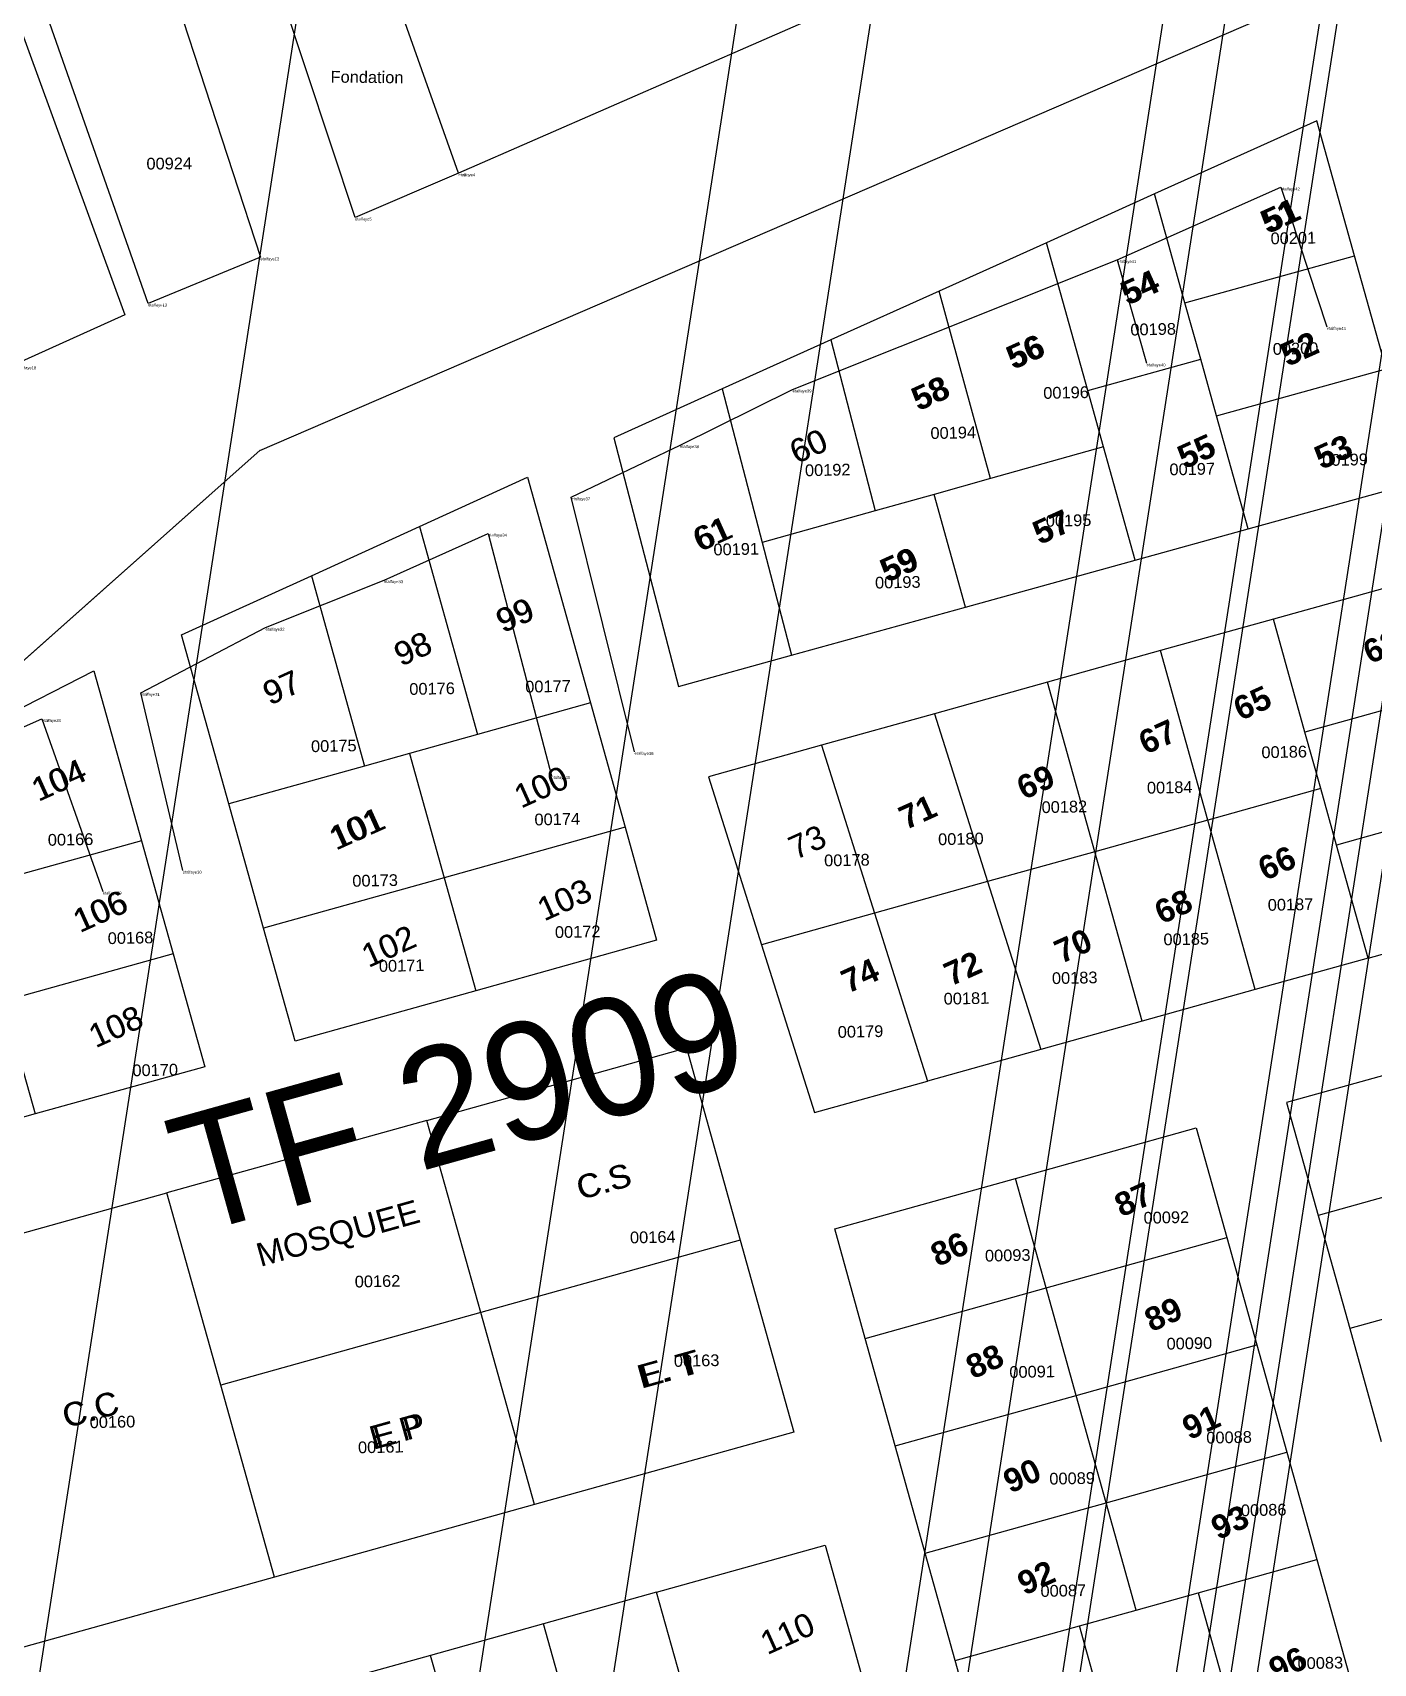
# Model space of a CAD drawing. Header units: metres. Extents: x 0 to 1324930, y 0 to 1631912.
# Drawn here: x 253556.7 to 253671, y 1630076.2 to 1630215.2 of the extents above; entities that cross this region are included whole.
import ezdxf
from ezdxf.enums import TextEntityAlignment as Align

# ---------------------------------------------------------------- set-up
doc = ezdxf.new("R2010")
doc.units = ezdxf.units.M
doc.header["$MEASUREMENT"] = 0
for name, color, linetype in [('A_revoir_geometrie_aberrante', 7, 'Continuous'), ('A_revoir_niveau_0', 7, 'Continuous'), ('limites_parcelles', 7, 'Continuous'), ('limites_tf', 7, 'Continuous'), ('numero_lot', 7, 'Continuous'), ('numero_parcelle', 7, 'Continuous')]:
    doc.layers.add(name, color=color, linetype=linetype)
doc.layers.add('CABA', color=7, linetype='Continuous', lineweight=0)
doc.layers.add('Numero_TF', color=7, linetype='Continuous', lineweight=0)
doc.styles.add('Style-Arial', font='arial.ttf')
doc.styles.add('Style-FANCY', font='times.ttf')
doc.styles.add('style1', font='')
doc.styles.get('style1').set_extended_font_data('Times New Roman', bold=True)

# ---------------------------------------------------------------- blocks, each defined once
blk = doc.blocks.new('*U125')
at = {"color": 7, "linetype": 'Continuous', "lineweight": 30}
for p, q in [((0.424759, 34.519368, 0.000007), (0.912737, 50.202607, 0.000007)), ((0.912737, 50.202607, 0.000007), (21.815799, 48.375721, 0.000007)), ((21.815799, 48.375721, 0.000007), (21.33018, 33.126481, 0.000007)), ((-14.366186, 14.83066, 0.000007), (-21.074376, 35.133549, 0.000007)), ((-21.074376, 35.133549, 0.000007), (-11.355527, 34.972944, 0.000007)), ((-11.355527, 34.972944, 0.000007), (0.424759, 34.519368, 0.000007)), ((-5.544273, 18.602794, 0.000007), (-11.355527, 34.972944, 0.000007)), ((0.424759, 34.519368, 0.000007), (21.33018, 33.126481, 0.000007)), ((-40.753208, 32.416124, 0.000007), (-33.436425, 32.909189, 0.000007)), ((-32.003922, 7.504339, 0.000007), (-40.753208, 32.416124, 0.000007)), ((-33.436425, 32.909189, 0.000007), (-29.508968, 33.084341, 0.000007)), ((-29.508968, 33.084341, 0.000007), (-22.431405, 11.434797, 0.000007)), ((26.973159, 32.809284, 0.000007), (-5.544273, 18.602794, 0.000007)), ((21.33018, 33.126481, 0.000007), (26.973159, 32.809284, 0.000007)), ((-5.544273, 18.602794, 0.000007), (-14.366186, 14.83066, 0.000007)), ((50.608737, 11.216902, 0.000007), (64.558169, 17.400906, 0.000007)), ((64.558169, 17.400906, 0.000007), (68.46952, 5.505061, 0.000007)), ((-59.893992, 11.480442, 0.000007), (-48.525256, 15.365228, 0.000007)), ((-48.525256, 15.365228, 0.000007), (-43.153327, 2.155467, 0.000007)), ((-61.12722, 13.730821, 0.000007), (-59.893992, 11.480442, 0.000007)), ((-70.062342, 5.065506, 0.000007), (-59.893992, 11.480442, 0.000007)), ((-54.032371, -3.465059, 0.000007), (-59.893992, 11.480442, 0.000007)), ((-22.431405, 11.434797, 0.000007), (-32.003922, 7.504339, 0.000007)), ((22.93396, 0.179315, 0.000007), (50.608737, 11.216902, 0.000007)), ((50.608737, 11.216902, 0.000007), (53.111684, 2.402923, 0.000007)), ((-64.706134, -7.260841, 0.000007), (-70.062342, 5.065506, 0.000007)), ((-43.153327, 2.155467, 0.000007), (-54.032371, -3.465059, 0.000007)), ((13.334092, -4.565, 0.000007), (22.93396, 0.179315, 0.000007)), ((-64.706134, -7.260841, 0.000007), (-54.032371, -3.465059, 0.000007)), ((4.065266, -9.011877, 0.000007), (13.334092, -4.565, 0.000007)), ((9.463608, -30.711784, 0.000007), (4.065266, -9.011877, 0.000007)), ((-11.888592, -16.073073, 0.000007), (-3.031716, -12.104795, 0.000007)), ((-3.031716, -12.104795, 0.000007), (2.366423, -32.767342, 0.000007)), ((-21.99105, -20.128371, 0.000007), (-11.888592, -16.073073, 0.000007)), ((-32.624524, -25.676973, 0.000007), (-21.99105, -20.128371, 0.000007)), ((-29.05057, -40.835853, 0.000007), (-32.624524, -25.676973, 0.000007)), ((-52.723416, -33.01474, 0.000007), (-41.063352, -27.910447, 0.000007)), ((-41.063352, -27.910447, 0.000007), (-35.876208, -42.612248, 0.000007)), ((-56.165445, -34.950888, 0.000007), (-52.723416, -33.01474, 0.000007)), ((-52.723416, -33.01474, 0.000007), (-52.165762, -33.260012, 0.000007)), ((-64.21641, -38.87483, 0.000007), (-56.165445, -34.950888, 0.000007)), ((-66.789287, -45.989095, 0.000007), (-64.21641, -38.87483, 0.000007)), ((-66.079708, -49.935867, 0.000007), (-66.789287, -45.989095, 0.000007))]:
    blk.add_line(p, q, dxfattribs=at)
at = {"color": 7, "linetype": 'Continuous', "lineweight": 30, "style": 'Style-Arial'}
for s, height, p in [('etalfaye9', 0.25, (0.912737, 50.202607, 0.000007)), ('etalfaye1', 0.25, (21.815799, 48.375721, 0.000007)), ('etalfaye6', 0.25, (-21.074376, 35.133549, 0.000007)), ('etalfaye7', 0.25, (-11.355527, 34.972944, 0.000007)), ('etalfaye8', 0.25, (0.424759, 34.519368, 0.000007)), ('etalfaye14', 0.25, (-40.753208, 32.416124, 0.000007)), ('etalfaye10', 0.25, (-33.436425, 32.909189, 0.000007)), ('etalfaye11', 0.25, (-29.508968, 33.084341, 0.000007)), ('etalfaye2', 0.25, (21.33018, 33.126481, 0.000007)), ('etalfaye3', 0.25, (26.973159, 32.809284, 0.000007)), ('Fondation', 1, (-16.445344, 27.328313, 0.000007)), ('etalfaye4', 0.25, (-5.544273, 18.602794, 0.000007)), ('etalfaye42', 0.25, (64.558169, 17.400906, 0.000007)), ('etalfaye17', 0.25, (-48.525256, 15.365228, 0.000007)), ('etalfaye5', 0.25, (-14.366186, 14.83066, 0.000007)), ('etalfaye15', 0.25, (-61.12722, 13.730821, 0.000007)), ('etalfaye16', 0.25, (-59.893992, 11.480442, 0.000007)), ('etalfaye12', 0.25, (-22.431405, 11.434797, 0.000007)), ('etalfaye41', 0.25, (50.608737, 11.216902, 0.000007)), ('DSCOS', 1, (-54.100599, 7.292217, 0.000007)), ('etalfaye13', 0.25, (-32.003922, 7.504339, 0.000007)), ('etalfaye21', 0.25, (-70.062342, 5.065506, 0.000007)), ('etalfaye43', 0.25, (68.46952, 5.505061, 0.000007)), ('etalfaye18', 0.25, (-43.153327, 2.155467, 0.000007)), ('etalfaye40', 0.25, (53.111684, 2.402923, 0.000007)), ('etalfaye39', 0.25, (22.93396, 0.179315, 0.000007)), ('etalfaye19', 0.25, (-54.032371, -3.465059, 0.000007)), ('etalfaye38', 0.25, (13.334092, -4.565, 0.000007)), ('etalfaye20', 0.25, (-64.706134, -7.260841, 0.000007)), ('etalfaye37', 0.25, (4.065266, -9.011877, 0.000007)), ('etalfaye34', 0.25, (-3.031716, -12.104795, 0.000007)), ('etalfaye33', 0.25, (-11.888592, -16.073073, 0.000007)), ('etalfaye32', 0.25, (-21.99105, -20.128371, 0.000007)), ('etalfaye31', 0.25, (-32.624524, -25.676973, 0.000007)), ('etalfaye28', 0.25, (-41.063352, -27.910447, 0.000007)), ('etalfaye36', 0.25, (9.463608, -30.711784, 0.000007)), ('etalfaye26', 0.25, (-52.723416, -33.01474, 0.000007)), ('etalfaye27', 0.25, (-52.165762, -33.260012, 0.000007)), ('etalfaye35', 0.25, (2.366423, -32.767342, 0.000007)), ('etalfaye25', 0.25, (-56.165445, -34.950888, 0.000007)), ('etalfaye24', 0.25, (-64.21641, -38.87483, 0.000007)), ('etalfaye30', 0.25, (-29.05057, -40.835853, 0.000007)), ('etalfaye29', 0.25, (-35.876208, -42.612248, 0.000007)), ('etalfaye23', 0.25, (-66.789287, -45.989095, 0.000007)), ('etalfaye22', 0.25, (-66.079708, -49.935867, 0.000007))]:
    blk.add_text(s, height=height, rotation=359.3981, dxfattribs=at).set_placement(p, align=Align.TOP_LEFT)

msp = doc.modelspace()

# ---------------------------------------------------------------- linework, layer by layer
at = {"layer": 'A_revoir_geometrie_aberrante'}
for p in [(253724.3939, 1630908.56345), (253783.36023, 1630905.73622), (253774.25578, 1630899.93366), (253782.48128, 1630855.73806), (253747.95549, 1630826.37614), (253772.91621, 1630823.75877), (253668.05397, 1630787.75301), (253715.06164, 1630775.13962), (253758.56079, 1630716.32), (253733.98882, 1630702.58123), (253736.02348, 1630663.7972)]:
    msp.add_line(p, (0, 0), dxfattribs=at)
at = {"layer": 'CABA', "color": 7, "linetype": 'Continuous', "lineweight": 13}
msp.add_line((253551.20842, 1630157.48756), (253576.05824, 1630179.56805), dxfattribs=at)
at = {"layer": 'limites_parcelles'}
for p, q in [((253666.1341, 1630207.64228), (253652.30262, 1630201.40574)), ((253669.35326, 1630196.1275), (253666.1341, 1630207.64228)), ((253652.30262, 1630201.40574), (253643.08244, 1630197.24841)), ((253654.89683, 1630192.12665), (253652.30262, 1630201.40574)), ((253643.08244, 1630197.24841), (253633.94745, 1630193.12949)), ((253646.6062, 1630184.64463), (253643.08244, 1630197.24841)), ((253654.89683, 1630192.12665), (253669.35326, 1630196.1275)), ((253672.04569, 1630186.49677), (253669.35326, 1630196.1275)), ((253633.94745, 1630193.12949), (253624.6962, 1630188.95815)), ((253638.31985, 1630177.14357), (253633.94745, 1630193.12949)), ((253656.24293, 1630187.31189), (253654.89683, 1630192.12665)), ((253624.6962, 1630188.95815), (253615.44937, 1630184.7888)), ((253624.6962, 1630188.95815), (253628.49281, 1630174.39324)), ((253646.6062, 1630184.64463), (253656.24293, 1630187.31189)), ((253657.58935, 1630182.49595), (253656.24293, 1630187.31189)), ((253657.58935, 1630182.49595), (253672.04569, 1630186.49677)), ((253615.44937, 1630184.7888), (253606.20222, 1630180.61931)), ((253615.44937, 1630184.7888), (253618.86158, 1630171.69771)), ((253647.94982, 1630179.83874), (253646.6062, 1630184.64463)), ((253657.58933, 1630182.49594), (253657.58935, 1630182.49595)), ((253660.28174, 1630172.86566), (253657.58935, 1630182.49595)), ((253606.20222, 1630180.61931), (253611.72581, 1630159.42925)), ((253647.94982, 1630179.83874), (253638.31985, 1630177.14357)), ((253650.64491, 1630170.19895), (253647.94982, 1630179.83874)), ((253589.63882, 1630173.06814), (253598.85008, 1630177.26581)), ((253598.85008, 1630177.26581), (253604.21655, 1630158.0234)), ((253638.31985, 1630177.14357), (253633.50401, 1630175.79574)), ((253660.28174, 1630172.86566), (253674.73813, 1630176.86604)), ((253633.50401, 1630175.79574), (253628.49281, 1630174.39324)), ((253636.18755, 1630166.19831), (253633.50401, 1630175.79574)), ((253628.49281, 1630174.39324), (253618.86158, 1630171.69771)), ((253580.42671, 1630168.87009), (253589.63882, 1630173.06814)), ((253589.63882, 1630173.06814), (253594.58487, 1630155.33224)), ((253650.64491, 1630170.19895), (253660.28174, 1630172.86566)), ((253618.86158, 1630171.69771), (253621.36418, 1630162.09638)), ((253636.18755, 1630166.19831), (253650.64491, 1630170.19895)), ((253569.37142, 1630163.83207), (253580.42671, 1630168.87009)), ((253580.42671, 1630168.87009), (253584.95308, 1630152.64104)), ((253676.88049, 1630169.20226), (253662.43296, 1630165.16997)), ((253621.36418, 1630162.09638), (253636.18755, 1630166.19831)), ((253662.43296, 1630165.16997), (253652.80211, 1630162.48201)), ((253665.12577, 1630155.53848), (253662.43296, 1630165.16997)), ((253573.39826, 1630149.41254), (253569.37142, 1630163.83207)), ((253611.72581, 1630159.42925), (253621.36418, 1630162.09638)), ((253652.80211, 1630162.48201), (253643.17735, 1630159.79575)), ((253656.84153, 1630148.03582), (253652.80211, 1630162.48201)), ((253548.25598, 1630153.78833), (253561.88029, 1630160.75908)), ((253561.88029, 1630160.75908), (253565.93936, 1630146.28191)), ((253643.17735, 1630159.79575), (253633.55259, 1630157.10949)), ((253647.2113, 1630145.34796), (253643.17735, 1630159.79575)), ((253679.57323, 1630159.57103), (253665.12577, 1630155.53848)), ((253604.21655, 1630158.0234), (253594.58487, 1630155.33224)), ((253604.21655, 1630158.0234), (253607.17147, 1630147.42801)), ((253633.55259, 1630157.10949), (253623.91593, 1630154.41991)), ((253633.55259, 1630157.10949), (253638.07609, 1630142.79826)), ((253594.58487, 1630155.33224), (253588.80614, 1630153.71762)), ((253623.91593, 1630154.41991), (253614.27806, 1630151.72999)), ((253623.91593, 1630154.41991), (253628.43885, 1630140.10844)), ((253666.4719, 1630150.72373), (253665.12577, 1630155.53848)), ((253588.80614, 1630153.71762), (253584.95308, 1630152.64104)), ((253588.80614, 1630153.71762), (253591.76099, 1630143.1222)), ((253584.95308, 1630152.64104), (253573.39826, 1630149.41254)), ((253614.27806, 1630151.72999), (253618.8016, 1630137.41862)), ((253666.4719, 1630150.72373), (253656.84153, 1630148.03582)), ((253667.81835, 1630145.90779), (253666.4719, 1630150.72373)), ((253576.35686, 1630138.81817), (253573.39826, 1630149.41254)), ((253682.26578, 1630149.94047), (253667.81835, 1630145.90779)), ((253607.17147, 1630147.42801), (253591.76099, 1630143.1222)), ((253607.17147, 1630147.42801), (253609.85776, 1630137.79585)), ((253656.84153, 1630148.03582), (253647.2113, 1630145.34796)), ((253660.88086, 1630133.58996), (253656.84153, 1630148.03582)), ((253565.93936, 1630146.28191), (253551.49109, 1630142.24939)), ((253565.93936, 1630146.28191), (253568.63901, 1630136.65332)), ((253647.2113, 1630145.34796), (253638.07609, 1630142.79826)), ((253651.24511, 1630130.90065), (253647.2113, 1630145.34796)), ((253670.51078, 1630136.27765), (253667.81835, 1630145.90779)), ((253591.76099, 1630143.1222), (253576.35686, 1630138.81817)), ((253591.76099, 1630143.1222), (253594.44722, 1630133.49002)), ((253638.07609, 1630142.79826), (253628.43885, 1630140.10844)), ((253638.07609, 1630142.79826), (253642.5994, 1630128.48765)), ((253628.43885, 1630140.10844), (253618.8016, 1630137.41862)), ((253628.43885, 1630140.10844), (253632.96152, 1630125.79774)), ((253670.51078, 1630136.27765), (253684.95832, 1630140.30993)), ((253579.0465, 1630129.18694), (253576.35686, 1630138.81817)), ((253609.85776, 1630137.79585), (253594.44722, 1630133.49002)), ((253568.63901, 1630136.65332), (253554.19059, 1630132.62077)), ((253568.63901, 1630136.65332), (253571.33865, 1630127.02474)), ((253618.8016, 1630137.41862), (253623.32486, 1630123.10817)), ((253670.51078, 1630136.27765), (253660.88086, 1630133.58996)), ((253660.88086, 1630133.58996), (253651.24511, 1630130.90065)), ((253554.19059, 1630132.62077), (253556.89009, 1630122.99214)), ((253594.44722, 1630133.49002), (253579.0465, 1630129.18694)), ((253651.24511, 1630130.90065), (253642.5994, 1630128.48765)), ((253590.27137, 1630122.445), (253612.41569, 1630128.62556)), ((253612.41569, 1630128.62556), (253616.98264, 1630112.24911)), ((253642.5994, 1630128.48765), (253632.96152, 1630125.79774)), ((253678.00606, 1630127.9926), (253663.55919, 1630123.95852)), ((253571.33865, 1630127.02474), (253556.89009, 1630122.99214)), ((253623.32486, 1630123.10817), (253632.96152, 1630125.79774)), ((253663.55919, 1630123.95852), (253666.24859, 1630114.33029)), ((253556.89009, 1630122.99214), (253542.43936, 1630118.95894)), ((253590.27137, 1630122.445), (253568.11884, 1630116.26215)), ((253594.86017, 1630106.07454), (253590.27137, 1630122.445)), ((253640.44883, 1630117.50509), (253655.86039, 1630121.80978)), ((253655.86039, 1630121.80978), (253658.47155, 1630112.46783)), ((253680.69501, 1630118.36632), (253666.24859, 1630114.33029)), ((253625.03913, 1630113.20092), (253640.44883, 1630117.50509)), ((253643.05847, 1630108.16271), (253640.44883, 1630117.50509)), ((253544.99837, 1630109.80915), (253568.11884, 1630116.26215)), ((253572.70774, 1630099.89161), (253568.11884, 1630116.26215)), ((253666.24859, 1630114.33029), (253668.93872, 1630104.69948)), ((253627.64872, 1630103.85852), (253625.03913, 1630113.20092)), ((253616.98264, 1630112.24911), (253594.86017, 1630106.07454)), ((253616.98264, 1630112.24911), (253621.5491, 1630095.8744)), ((253643.05847, 1630108.16271), (253658.47155, 1630112.46783)), ((253658.47155, 1630112.46783), (253661.02895, 1630103.31822)), ((253683.38522, 1630108.73553), (253668.93872, 1630104.69948)), ((253627.64872, 1630103.85852), (253643.05847, 1630108.16271)), ((253645.61438, 1630099.01268), (253643.05847, 1630108.16271)), ((253594.86017, 1630106.07454), (253572.70774, 1630099.89161)), ((253599.44838, 1630089.70619), (253594.86017, 1630106.07454)), ((253668.93872, 1630104.69948), (253671.62918, 1630095.06748)), ((253630.20459, 1630094.70849), (253627.64872, 1630103.85852)), ((253645.61438, 1630099.01268), (253661.02895, 1630103.31822)), ((253661.02895, 1630103.31822), (253663.58635, 1630094.16861)), ((253577.29594, 1630083.52356), (253572.70774, 1630099.89161)), ((253630.20459, 1630094.70849), (253645.61438, 1630099.01268)), ((253648.17029, 1630089.86266), (253645.61438, 1630099.01268)), ((253621.5491, 1630095.8744), (253599.44838, 1630089.70619)), ((253632.76046, 1630085.55845), (253630.20459, 1630094.70849)), ((253648.17029, 1630089.86266), (253663.58635, 1630094.16861)), ((253663.58635, 1630094.16861), (253666.14375, 1630085.019)), ((253599.44838, 1630089.70619), (253577.29594, 1630083.52356)), ((253632.76046, 1630085.55845), (253648.17029, 1630089.86266)), ((253650.7262, 1630080.71264), (253648.17029, 1630089.86266)), ((253609.85423, 1630082.22772), (253624.23586, 1630086.24164)), ((253624.23586, 1630086.24164), (253628.26555, 1630071.79238)), ((253635.31632, 1630076.40841), (253632.76046, 1630085.55845)), ((253656.02947, 1630082.19392), (253666.14375, 1630085.019)), ((253666.14375, 1630085.019), (253670.33269, 1630070.03224)), ((253577.29594, 1630083.52356), (253554.15631, 1630077.0654)), ((253609.85423, 1630082.22772), (253600.22246, 1630079.53949)), ((253613.90311, 1630067.78384), (253609.85423, 1630082.22772)), ((253650.7262, 1630080.71264), (253656.02947, 1630082.19392)), ((253656.02947, 1630082.19392), (253660.09009, 1630067.66817)), ((253645.91019, 1630079.36745), (253650.7262, 1630080.71264)), ((253600.22246, 1630079.53949), (253590.58976, 1630076.851)), ((253604.27097, 1630065.09551), (253600.22246, 1630079.53949)), ((253635.31632, 1630076.40841), (253645.91019, 1630079.36745)), ((253650.08235, 1630064.43025), (253645.91019, 1630079.36745)), ((253590.58976, 1630076.851), (253580.95798, 1630074.16277)), ((253594.6387, 1630062.40716), (253590.58976, 1630076.851)), ((253639.6209, 1630060.99797), (253635.31632, 1630076.40841))]:
    msp.add_line(p, q, dxfattribs=at)
at = {"layer": 'limites_tf', "color": 5, "linetype": 'Continuous', "lineweight": 30}
for p, q in [((253576.02907, 1630179.53753), (253738.99804, 1630249.90369)), ((253551.20842, 1630157.48756), (253576.05824, 1630179.56805))]:
    msp.add_line(p, q, dxfattribs=at)
at = {"layer": 'limites_tf', "color": 5, "linetype": 'Continuous', "lineweight": 30, "elevation": 0, "flags": 128}
msp.add_lwpolyline([(253548.01654, 1630236.3256), (253564.53235, 1630191.09961), (253272.33992, 1630059.13179), (253275.88763, 1630063.65478), (253281.71757, 1630158.44061), (253316.43682, 1630191.87588), (253332.17143, 1630206.5114), (253337.58072, 1630195.94399), (253395.31035, 1630207.02816), (253414.97495, 1630206.41155), (253417.55458, 1630207.3145), (253487.82397, 1630231.63767), (253546.97612, 1630239.14669), (253548.01654, 1630236.3256)], close=True, dxfattribs=at)

# ---------------------------------------------------------------- block references
at = {"layer": 'A_revoir_niveau_0', "color": 7, "linetype": 'Continuous', "lineweight": 30}
msp.add_blockref('*U125', (253598.51721, 1630184.57188, -0.00001), dxfattribs=at)

# ---------------------------------------------------------------- texts
at = {"layer": 'numero_lot', "color": 7, "linetype": 'Continuous', "lineweight": 0, "char_height": 2, "attachment_point": 1, "line_spacing_factor": 0.72}
for s, insert, rotation, style in [('\\fArial|b1|i0|c00|p39;51', (253661.10662, 1630199.78814), 24.2717549, 'style1'), ('\\fArial|b1|i0|c00|p39;51', (253661.26127, 1630199.85787), 24.2717549, 'style1'), ('\\fArial|b1|i0|c00|p39;54', (253649.17202, 1630193.70231), 24.2717549, 'style1'), ('\\fArial|b1|i0|c00|p39;54', (253649.24324, 1630193.73442), 24.2717549, 'style1'), ('\\fArial|b1|i0|c00|p39;56', (253639.43178, 1630188.22082), 24.2717549, 'style1'), ('\\fArial|b1|i0|c00|p39;56', (253639.49689, 1630188.25018), 24.2717549, 'style1'), ('\\fArial|b1|i0|c00|p39;52', (253662.80836, 1630188.47629), 24.2717549, 'style1'), ('\\fArial|b1|i0|c00|p39;52', (253662.84092, 1630188.49097), 24.2717549, 'style1'), ('\\fArial|b1|i0|c00|p39;58', (253631.34551, 1630184.69477), 24.2717549, 'style1'), ('\\fArial|b1|i0|c00|p39;58', (253631.37807, 1630184.70945), 24.2717549, 'style1'), ('\\fArial|b0|i0|c00|p39;60', (253620.95418, 1630180.18723), 24.2717549, 'Style-FANCY'), ('\\fArial|b0|i0|c00|p39;60', (253620.98674, 1630180.20191), 24.2717549, 'Style-FANCY'), ('\\fArial|b1|i0|c00|p39;55', (253654.02279, 1630179.74293), 24.2717549, 'style1'), ('\\fArial|b1|i0|c00|p39;55', (253654.05535, 1630179.75761), 24.2717549, 'style1'), ('\\fArial|b1|i0|c00|p39;53', (253665.69472, 1630179.70082), 24.2717549, 'style1'), ('\\fArial|b1|i0|c00|p39;53', (253665.72728, 1630179.7155), 24.2717549, 'style1'), ('\\fArial|b1|i0|c00|p39;57', (253641.67945, 1630173.29542), 24.2717549, 'style1'), ('\\fArial|b1|i0|c00|p39;57', (253641.71201, 1630173.3101), 24.2717549, 'style1'), ('\\fArial|b0|i0|c00|p39;61', (253612.70056, 1630172.69559), 24.2717549, 'Style-FANCY'), ('\\fArial|b0|i0|c00|p39;61', (253612.85521, 1630172.76533), 24.2717549, 'Style-FANCY'), ('\\fArial|b1|i0|c00|p39;59', (253628.66627, 1630170.08154), 24.2717549, 'style1'), ('\\fArial|b1|i0|c00|p39;59', (253628.73139, 1630170.1109), 24.2717549, 'style1'), ('\\fArial|b0|i0|c00|p39;99', (253595.92153, 1630165.77764), 24.2717549, 'Style-FANCY'), ('\\fArial|b0|i0|c00|p39;99', (253595.98665, 1630165.80701), 24.2717549, 'Style-FANCY'), ('\\fArial|b1|i0|c00|p39;62', (253669.84997, 1630163.13072), 24.2717549, 'style1'), ('\\fArial|b0|i0|c00|p39;98', (253587.23067, 1630162.91978), 24.2717549, 'Style-FANCY'), ('\\fArial|b0|i0|c00|p39;98', (253587.26323, 1630162.93446), 24.2717549, 'Style-FANCY'), ('\\fArial|b0|i0|c00|p39;97', (253576.04865, 1630159.60909), 24.2717549, 'Style-FANCY'), ('\\fArial|b0|i0|c00|p39;97', (253576.08121, 1630159.62377), 24.2717549, 'Style-FANCY'), ('\\fArial|b1|i0|c00|p39;65', (253658.80947, 1630158.30152), 24.2717549, 'style1'), ('\\fArial|b1|i0|c00|p39;67', (253650.72554, 1630155.42346), 24.2717549, 'style1'), ('\\fArial|b0|i0|c00|p39;104', (253556.32786, 1630151.39857), 24.2717549, 'Style-FANCY'), ('\\fArial|b0|i0|c00|p39;104', (253556.39094, 1630151.42701), 24.2717549, 'Style-FANCY'), ('\\fArial|b0|i0|c00|p39;100', (253597.47316, 1630150.82234), 24.2717549, 'Style-FANCY'), ('\\fArial|b0|i0|c00|p39;100', (253597.49758, 1630150.83335), 24.2717549, 'Style-FANCY'), ('\\fArial|b1|i0|c00|p39;69', (253640.33656, 1630151.56592), 24.2717549, 'style1'), ('\\fArial|b0|i0|c00|p39;101', (253581.69862, 1630147.24786), 24.2717549, 'Style-FANCY'), ('\\fArial|b0|i0|c00|p39;101', (253581.84513, 1630147.31392), 24.2717549, 'Style-FANCY'), ('\\fArial|b1|i0|c00|p39;71', (253630.27661, 1630149.00532), 24.2717549, 'style1'), ('\\fArial|b0|i0|c00|p39;73', (253620.86495, 1630146.44213), 24.2717549, 'Style-FANCY'), ('\\fArial|b1|i0|c00|p39;66', (253660.90384, 1630144.66442), 24.2717549, 'style1'), ('\\fArial|b0|i0|c00|p39;106', (253559.86916, 1630140.21913), 24.2717549, 'Style-FANCY'), ('\\fArial|b0|i0|c00|p39;106', (253559.92613, 1630140.24482), 24.2717549, 'Style-FANCY'), ('\\fArial|b0|i0|c00|p39;103', (253599.44949, 1630141.20815), 24.2717549, 'Style-FANCY'), ('\\fArial|b0|i0|c00|p39;103', (253599.47391, 1630141.21916), 24.2717549, 'Style-FANCY'), ('\\fArial|b1|i0|c00|p39;68', (253652.07988, 1630140.95671), 24.2717549, 'style1'), ('\\fArial|b0|i0|c00|p39;102', (253584.46608, 1630137.24017), 24.2717549, 'Style-FANCY'), ('\\fArial|b0|i0|c00|p39;102', (253584.4905, 1630137.25118), 24.2717549, 'Style-FANCY'), ('\\fArial|b1|i0|c00|p39;70', (253643.52818, 1630137.59631), 24.2717549, 'style1'), ('\\fArial|b1|i0|c00|p39;72', (253634.11922, 1630135.68224), 24.2717549, 'style1'), ('\\fArial|b1|i0|c00|p39;74', (253625.36343, 1630135.06519), 24.2717549, 'style1'), ('\\fArial|b0|i0|c00|p39;108', (253561.20724, 1630130.39904), 24.2717549, 'Style-FANCY'), ('\\fArial|b0|i0|c00|p39;108', (253561.23166, 1630130.41005), 24.2717549, 'Style-FANCY'), ('\\fArial|b0|i0|c00|p39;C.S', (253602.81806, 1630117.58429), 15.5944152, 'Style-FANCY'), ('\\fArial|b0|i0|c00|p39;C.S', (253602.86536, 1630117.59749), 15.5944152, 'Style-FANCY'), ('\\fArial|b1|i0|c00|p39;87', (253648.66127, 1630115.98865), 24.2717549, 'style1'), ('\\fArial|b0|i0|c00|p39;MOSQUEE', (253575.54012, 1630111.88036), 15.5944152, 'Style-FANCY'), ('\\fArial|b1|i0|c00|p39;86', (253632.9819, 1630111.76159), 24.2717549, 'style1'), ('\\fArial|b1|i0|c00|p39;89', (253651.21996, 1630106.20076), 24.2717549, 'style1'), ('\\fArial|b1|i0|c00|p39;88', (253635.99291, 1630102.19247), 24.2717549, 'style1'), ('\\fArial|b0|i0|c00|p39;E. T', (253608.01427, 1630101.49473), 15.5948323, 'Style-FANCY'), ('\\fArial|b0|i0|c00|p39;E. T', (253608.25937, 1630101.56314), 15.5948323, 'Style-FANCY'), ('\\fArial|b0|i0|c00|p39;C.C', (253558.991, 1630098.13514), 15.5944152, 'Style-FANCY'), ('\\fArial|b0|i0|c00|p39;C.C', (253559.034, 1630098.14714), 15.5944152, 'Style-FANCY'), ('\\fArial|b0|i0|c00|p39;E P', (253585.48551, 1630096.37565), 15.5948323, 'Style-FANCY'), ('\\fArial|b1|i0|c00|p39;91', (253654.44315, 1630097.0008), 24.2717549, 'style1'), ('\\fArial|b0|i0|c00|p39;E P', (253585.18236, 1630096.29103), 15.5948323, 'Style-FANCY'), ('\\fArial|b1|i0|c00|p39;90', (253639.18127, 1630092.4467), 24.2717549, 'style1'), ('\\fArial|b1|i0|c00|p39;93', (253656.89409, 1630088.48277), 24.2717549, 'style1'), ('\\fArial|b1|i0|c00|p39;92', (253640.39093, 1630083.75528), 24.2717549, 'style1'), ('\\fArial|b0|i0|c00|p39;110', (253618.46177, 1630078.68138), 24.2717549, 'Style-FANCY'), ('\\fArial|b0|i0|c00|p39;110', (253618.47805, 1630078.68872), 24.2717549, 'Style-FANCY'), ('\\fArial|b1|i0|c00|p39;96', (253661.81457, 1630076.40994), 24.2717549, 'style1')]:
    msp.add_mtext(s, dxfattribs=dict(at, insert=insert, rotation=rotation, style=style))
at = {"layer": 'numero_parcelle', "color": 5, "lineweight": 0, "style": 'Style-Arial'}
for s, rotation, p in [('00924', 0.43413, (253566.36547, 1630204.48618, -0.00002)), ('00201', 1.13223, (253662.184, 1630198.1105, 0.00127)), ('00198', 1.13223, (253650.23253, 1630190.33577, 0.00127)), ('00200', 1.13223, (253662.37017, 1630188.69103, 0.00127)), ('00196', 1.13223, (253642.80711, 1630184.93898, 0.00127)), ('00194', 1.13223, (253633.19061, 1630181.51812, 0.00127)), ('00192', 1.13223, (253622.4932, 1630178.34514, 0.00127)), ('00197', 1.13223, (253653.56155, 1630178.4207, 0.00127)), ('00199', 1.13223, (253666.59246, 1630179.21671, 0.00127)), ('00195', 1.13223, (253643.02253, 1630174.0393, 0.00127)), ('00191', 1.13223, (253614.69103, 1630171.59474, 0.00127)), ('00193', 1.13223, (253628.46599, 1630168.7708, 0.00127)), ('00177', 1.13223, (253598.64744, 1630159.90256, 0.00127)), ('00176', 1.13223, (253588.76544, 1630159.70726, 0.00127)), ('00175', 1.13223, (253580.38824, 1630154.83012, 0.00127)), ('00186', 1.13223, (253661.402, 1630154.31104, 0.00127)), ('00184', 1.13223, (253651.64307, 1630151.29122, 0.00127)), ('00182', 1.13223, (253642.66425, 1630149.63299, 0.00127)), ('00174', 1.13223, (253599.43488, 1630148.58195, 0.00127)), ('00166', 1.13223, (253557.94975, 1630146.84813, 0.00127)), ('00180', 1.13223, (253633.84115, 1630146.9009, 0.00127)), ('00178', 1.13223, (253624.12552, 1630145.09348, 0.00127)), ('00173', 1.13223, (253583.91029, 1630143.35637, 0.00127)), ('00187', 1.13223, (253661.94129, 1630141.30646, 0.00127)), ('00168', 1.13223, (253563.05829, 1630138.46826, 0.00127)), ('00172', 1.13223, (253601.17922, 1630138.98609, 0.00127)), ('00185', 1.13223, (253653.05137, 1630138.36131, 0.00127)), ('00171', 1.13223, (253586.17214, 1630136.09813, 0.00127)), ('00183', 1.13223, (253643.54551, 1630135.0612, 0.00127)), ('00181', 1.13223, (253634.3165, 1630133.31206, 0.00127)), ('00179', 1.13223, (253625.28649, 1630130.48042, 0.00127)), ('00170', 1.13223, (253565.16398, 1630127.20209, 0.00127)), ('00092', 1.13223, (253651.35753, 1630114.63745, 0.00127)), ('00164', 1.13223, (253607.57797, 1630112.96331, 0.00127)), ('00093', 1.13223, (253637.83669, 1630111.40867, 0.00127)), ('00162', 1.13223, (253584.11456, 1630109.20148, 0.00127)), ('00090', 1.13223, (253653.31812, 1630103.90689, 0.00127)), ('00163', 1.13223, (253611.31669, 1630102.43615, 0.00127)), ('00091', 1.13223, (253639.91578, 1630101.48814, 0.00127)), ('00160', 1.13223, (253561.5199, 1630097.21156, 0.00127)), ('00161', 1.13223, (253584.39381, 1630095.07227, 0.00127)), ('00088', 1.13223, (253656.70447, 1630095.89683, 0.00127)), ('00089', 1.13223, (253643.3234, 1630092.40157, 0.00127)), ('00086', 1.13223, (253659.65138, 1630089.70516, 0.00127)), ('00087', 1.13223, (253642.57108, 1630082.82894, 0.00127)), ('00083', 1.13223, (253664.48212, 1630076.66577, 0.00127))]:
    msp.add_text(s, height=1, rotation=rotation, dxfattribs=at).set_placement(p, align=Align.TOP_LEFT)
at = {"layer": 'numero_tf', "color": 4, "linetype": 'Continuous', "lineweight": 0, "insert": (253591.58827, 1630128.99826), "char_height": 10.000002, "attachment_point": 2, "rotation": 15.5944152, "line_spacing_factor": 0.806439, "style": 'Style-FANCY'}
msp.add_mtext('\\FFANCY;TF 2909', dxfattribs=at)

doc.saveas('drawing.dxf')
